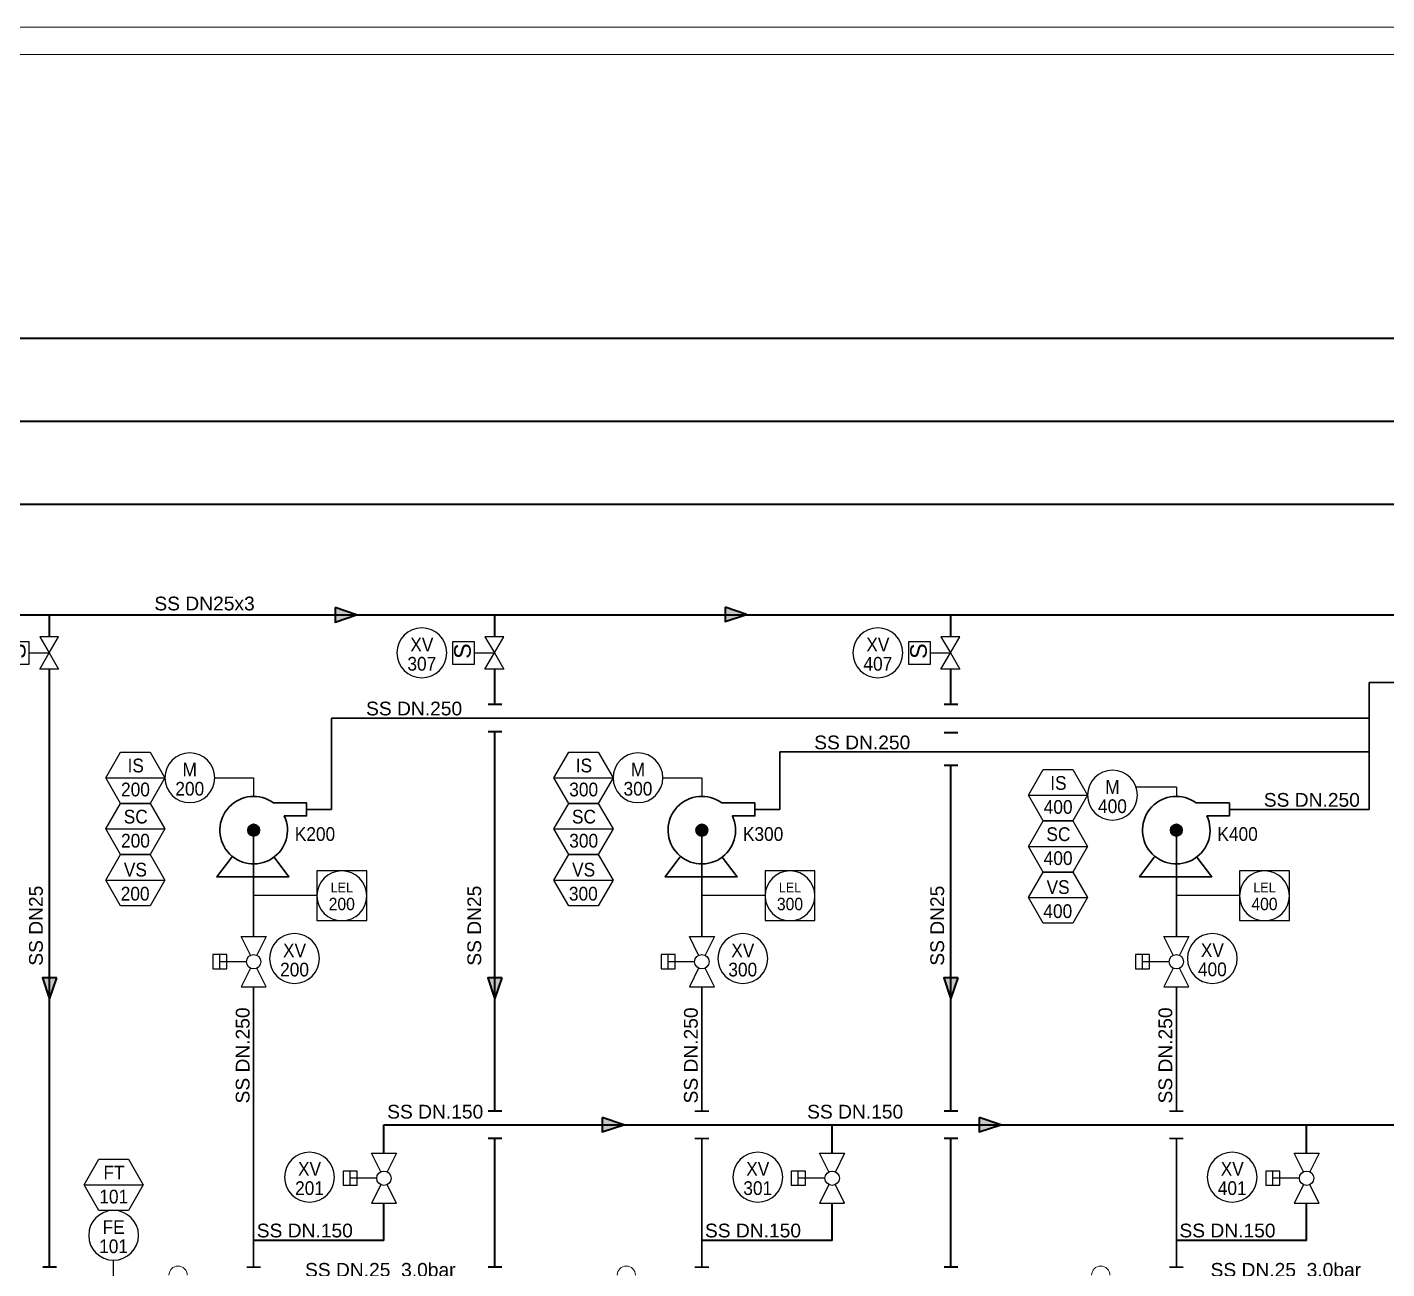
# Model space of a CAD drawing. Header units: millimetres. Extents: x 256 to 2599, y 626 to 1192.
# Drawn here: x 419.8 to 617.6, y 1010.9 to 1191.5 of the extents above; entities that cross this region are included whole.
import ezdxf
from ezdxf.enums import TextEntityAlignment as Align

# ---------------------------------------------------------------- set-up
doc = ezdxf.new("R2010")
doc.units = ezdxf.units.MM
for name, color, linetype, lineweight in [('-Aria', 7, 'Continuous', 30), ('-Testi', 7, 'Continuous', 35), ('Acqua di torre in', 170, 'Continuous', 35), ('Acqua refrigerata', 142, 'Continuous', 35), ('Apparecchiature', 7, 'Continuous', 30), ('LINEA - AZOTO', 151, 'Continuous', 35)]:
    doc.layers.add(name, color=color, linetype=linetype, lineweight=lineweight)
doc.layers.add('-Vapore', color=253, linetype='Continuous')
doc.layers.add('Tag', color=7, linetype='Continuous')
doc.styles.add('ARIAL_090', font='arial.ttf', dxfattribs={"width": 0.9})
doc.styles.get("Standard").update_dxf_attribs({"font": 'arial.ttf'})

# ---------------------------------------------------------------- blocks, each defined once
blk = doc.blocks.new('*U6')
at = {"color": 0, "linetype": 'ByBlock', "lineweight": -2}
for start, end in [(0, 180), (180, 0)]:
    blk.add_arc((0, 0), 5, start, end, dxfattribs=at)
at = {"color": 0, "linetype": 'ByBlock', "lineweight": -2, "width": 0.9}
for tag, p in [('#(TargetObject.Type)', (0, 1.65)), ('#(TargetObject.LoopNumber)', (0, -1.65))]:
    blk.add_attdef(tag, text='', height=2.5, dxfattribs=at).set_placement(p, align=Align.MIDDLE_CENTER)
blk = doc.blocks.new('*U5')
at = {"color": 0, "linetype": 'ByBlock', "lineweight": -2}
for start, end in [(0, 180), (180, 0)]:
    blk.add_arc((0, 0), 5, start, end, dxfattribs=at)
at = {"color": 0, "linetype": 'ByBlock', "lineweight": -2, "width": 0.9}
for tag, p in [('#(TargetObject.Type)', (0, 1.65)), ('#(TargetObject.LoopNumber)', (0, -1.65))]:
    blk.add_attdef(tag, text='', height=2.5, dxfattribs=at).set_placement(p, align=Align.MIDDLE_CENTER)
blk = doc.blocks.new('Tag_block')
at = {"color": 0, "linetype": 'ByBlock', "lineweight": -2}
blk.add_attdef('#(TargetObject.Tag)', text='', height=2.5, dxfattribs=at).set_placement((0, 0), align=Align.MIDDLE_CENTER)
blk = doc.blocks.new('Valve Label_block')
at = {"color": 0, "linetype": 'ByBlock', "lineweight": -2, "width": 0.9}
blk.add_attdef('#(TargetObject.Size)', text='', height=2.5, dxfattribs=at).set_placement((0, 4.7625), align=Align.BOTTOM_CENTER)
blk.add_attdef('#(TargetObject.Tag)', text='', height=2.5, dxfattribs=at).set_placement((0, -4.7625), align=Align.TOP_CENTER)
blk = doc.blocks.new('Solenoid valve')
blk.add_line((471.76, 702.65), (471.76, 700.34))
for points in [[(473.05, 702.65), (473.05, 705.23), (470.47, 705.23), (470.47, 702.65)], [(473.66, 699.24), (473.66, 701.44), (471.76, 700.34)]]:
    blk.add_lwpolyline(points, close=True)
blk.add_lwpolyline([(471.76, 700.34), (469.86, 699.24), (469.86, 701.44), (471.76, 700.34)])
at = {"layer": '-Testi', "insert": (471.08, 705.02), "char_height": 1.93, "width": 2.2547, "attachment_point": 1}
blk.add_mtext('S', dxfattribs=at)

msp = doc.modelspace()

# ---------------------------------------------------------------- hatches: boundary and pattern name
at = {"layer": 'Apparecchiature'}
h = msp.add_hatch(color=256, dxfattribs=at)
h.dxf.hatch_style = 1
h.paths.add_polyline_path([(453.61, 1074.7, 1), (451.89, 1074.7, 1)])
h = msp.add_hatch(color=256, dxfattribs=at)
h.dxf.hatch_style = 1
h.paths.add_polyline_path([(518.8, 1074.7, 1), (517.08, 1074.7, 1)])
h = msp.add_hatch(color=256, dxfattribs=at)
h.dxf.hatch_style = 1
h.paths.add_polyline_path([(587.81, 1074.7, 1), (586.09, 1074.7, 1)])
at = {"layer": 'LINEA - AZOTO'}
h = msp.add_hatch(color=256, dxfattribs=at)
h.dxf.hatch_style = 1
h.paths.add_polyline_path([(467.72, 1106.04), (464.59, 1107.08), (464.59, 1104.99), (467.72, 1106.04)])
h = msp.add_hatch(color=256, dxfattribs=at)
h.dxf.hatch_style = 1
h.paths.add_polyline_path([(524.45, 1106.09), (521.31, 1107.13), (521.31, 1105.05), (524.45, 1106.09)])
h = msp.add_hatch(color=256, dxfattribs=at)
h.dxf.hatch_style = 1
h.paths.add_polyline_path([(423.08, 1050.09), (424.13, 1053.22), (422.04, 1053.22), (423.08, 1050.09)])
h = msp.add_hatch(color=256, dxfattribs=at)
h.dxf.hatch_style = 1
h.paths.add_polyline_path([(487.84, 1050.09), (488.88, 1053.22), (486.79, 1053.22), (487.84, 1050.09)])
h = msp.add_hatch(color=256, dxfattribs=at)
h.dxf.hatch_style = 1
h.paths.add_polyline_path([(554.17, 1050.09), (555.22, 1053.22), (553.13, 1053.22), (554.17, 1050.09)])
h = msp.add_hatch(color=256, dxfattribs=at)
h.dxf.hatch_style = 1
h.paths.add_polyline_path([(506.58, 1031.83), (503.44, 1032.88), (503.44, 1030.79), (506.58, 1031.83)])
h = msp.add_hatch(color=256, dxfattribs=at)
h.dxf.hatch_style = 1
h.paths.add_polyline_path([(561.4, 1031.83), (558.26, 1032.88), (558.26, 1030.79), (561.4, 1031.83)])

# ---------------------------------------------------------------- linework, layer by layer
at = {"layer": '-Aria'}
for p, q in [((615, 1096.21), (932.95, 1096.21)), ((615, 1096.21), (615, 1077.72)), ((464.09, 1077.72), (464.09, 1091.01)), ((464.09, 1091.01), (615, 1091.01)), ((529.28, 1077.72), (529.28, 1086.08)), ((529.28, 1086.08), (615, 1086.08)), ((460.46, 1077.72), (464.09, 1077.72)), ((525.65, 1077.72), (529.28, 1077.72)), ((594.66, 1077.72), (615, 1077.72)), ((452.75, 1059.21), (452.75, 1074.7)), ((517.94, 1059.21), (517.94, 1074.7)), ((517.94, 1059.21), (517.94, 1074.7)), ((586.95, 1059.21), (586.95, 1074.7)), ((586.95, 1059.21), (586.95, 1074.7)), ((452.75, 1011.13), (452.75, 1051.92)), ((517.94, 1033.83), (517.94, 1051.92)), ((586.95, 1033.83), (586.95, 1051.92)), ((518.94, 1033.83), (516.94, 1033.83)), ((587.95, 1033.83), (585.95, 1033.83)), ((518.94, 1029.84), (516.94, 1029.84)), ((517.94, 1011.13), (517.94, 1029.84)), ((587.95, 1029.84), (585.95, 1029.84)), ((586.95, 1011.13), (586.95, 1029.84)), ((453.75, 1011.13), (451.75, 1011.13)), ((453.75, 1011.13), (451.75, 1011.13)), ((518.94, 1011.13), (516.94, 1011.13)), ((587.95, 1011.13), (585.95, 1011.13))]:
    msp.add_line(p, q, dxfattribs=at)
at = {"layer": '-Vapore', "lineweight": 20}
for centre in [(441.76, 1009.95), (506.95, 1009.95), (575.96, 1009.95)]:
    msp.add_arc(centre, 1.33, 0, 180, dxfattribs=at)
for p, q in [((447.83, 1054.54), (447.83, 1056.59)), ((513.02, 1054.54), (513.02, 1056.59)), ((582.03, 1054.54), (582.03, 1056.59)), ((451.7, 1055.56), (447.83, 1055.56)), ((516.89, 1055.56), (513.02, 1055.56)), ((585.9, 1055.56), (582.03, 1055.56)), ((466.78, 1023.03), (466.78, 1025.08)), ((531.97, 1023.03), (531.97, 1025.08)), ((600.98, 1023.03), (600.98, 1025.08)), ((470.65, 1024.06), (466.78, 1024.06)), ((535.84, 1024.06), (531.97, 1024.06)), ((604.85, 1024.06), (600.98, 1024.06))]:
    msp.add_line(p, q)
at = {"lineweight": 20}
for points in [[(256.47, 657.54), (256.47, 1191.54), (1097.47, 1191.54), (1097.47, 657.54)], [(271.09, 661.54), (271.09, 1187.54), (1093.47, 1187.54), (1093.47, 661.54)]]:
    msp.add_lwpolyline(points, close=True, dxfattribs=at)
for points in [[(452.28, 1056.5), (450.93, 1059.21), (454.57, 1059.21), (453.22, 1056.5)], [(517.47, 1056.5), (516.12, 1059.21), (519.76, 1059.21), (518.41, 1056.5)], [(586.48, 1056.5), (585.13, 1059.21), (588.77, 1059.21), (587.42, 1056.5)], [(452.28, 1054.63), (450.93, 1051.92), (454.57, 1051.92), (453.22, 1054.63)], [(517.47, 1054.63), (516.12, 1051.92), (519.76, 1051.92), (518.41, 1054.63)], [(586.48, 1054.63), (585.13, 1051.92), (588.77, 1051.92), (587.42, 1054.63)], [(471.23, 1024.99), (469.88, 1027.7), (473.52, 1027.7), (472.17, 1024.99)], [(536.42, 1024.99), (535.07, 1027.7), (538.71, 1027.7), (537.36, 1024.99)], [(605.43, 1024.99), (604.08, 1027.7), (607.72, 1027.7), (606.37, 1024.99)], [(471.23, 1023.12), (469.88, 1020.41), (473.52, 1020.41), (472.17, 1023.12)], [(536.42, 1023.12), (535.07, 1020.41), (538.71, 1020.41), (537.36, 1023.12)], [(605.43, 1023.12), (604.08, 1020.41), (607.72, 1020.41), (606.37, 1023.12)]]:
    msp.add_lwpolyline(points)
for points in [[(448.85, 1056.59), (446.81, 1056.59), (446.81, 1054.54), (448.85, 1054.54)], [(514.04, 1056.59), (512, 1056.59), (512, 1054.54), (514.04, 1054.54)], [(583.05, 1056.59), (581, 1056.59), (581, 1054.54), (583.05, 1054.54)], [(467.8, 1025.08), (465.76, 1025.08), (465.76, 1023.03), (467.8, 1023.03)], [(532.99, 1025.08), (530.95, 1025.08), (530.95, 1023.03), (532.99, 1023.03)], [(602, 1025.08), (599.95, 1025.08), (599.95, 1023.03), (602, 1023.03)]]:
    msp.add_lwpolyline(points, close=True)
for centre in [(452.75, 1055.56), (517.94, 1055.56), (586.95, 1055.56), (471.7, 1024.06), (536.89, 1024.06), (605.9, 1024.06)]:
    msp.add_circle(centre, 1.05)
at = {"layer": 'Acqua di torre in'}
msp.add_line((305.1, 1134.2), (769.55, 1134.2), dxfattribs=at)
at = {"layer": 'Acqua refrigerata'}
msp.add_line((305.1, 1146.28), (825.62, 1146.28), dxfattribs=at)
at = {"layer": 'Apparecchiature'}
for points in [[(455.65, 1078.67), (460.46, 1078.67), (460.46, 1076.77), (457.21, 1076.77, -7.870393)], [(520.83, 1078.67), (525.65, 1078.67), (525.65, 1076.77), (522.39, 1076.77, -7.870393)], [(589.84, 1078.67), (594.66, 1078.67), (594.66, 1076.77), (591.4, 1076.77, -7.870393)]]:
    msp.add_lwpolyline(points, format="xyb", close=True, dxfattribs=at)
for points in [[(455.72, 1070.79), (457.89, 1067.93), (447.39, 1067.93), (449.56, 1070.79)], [(520.91, 1070.79), (523.08, 1067.93), (512.58, 1067.93), (514.75, 1070.79)], [(589.92, 1070.79), (592.09, 1067.93), (581.59, 1067.93), (583.75, 1070.79)]]:
    msp.add_lwpolyline(points, dxfattribs=at)
for centre in [(452.75, 1074.7), (517.94, 1074.7), (586.95, 1074.7)]:
    msp.add_circle(centre, 0.858, dxfattribs=at)
at = {"layer": 'LINEA - AZOTO'}
for p, q in [((305.1, 1122.13), (930.96, 1122.13)), ((390.52, 1106.04), (554.17, 1106.04)), ((423.08, 1102.86), (423.08, 1106.04)), ((487.84, 1102.86), (487.84, 1106.04)), ((554.17, 1102.86), (554.17, 1106.04)), ((554.17, 1106.04), (658.82, 1106.04)), ((423.08, 1011.13), (423.08, 1098.1)), ((487.84, 1093.01), (487.84, 1098.1)), ((554.17, 1093.01), (554.17, 1098.1)), ((488.83, 1093.01), (486.84, 1093.01)), ((488.83, 1093.01), (486.84, 1093.01)), ((555.17, 1093.01), (553.17, 1093.01)), ((555.17, 1093.01), (553.17, 1093.01)), ((488.83, 1089.02), (486.84, 1089.02)), ((488.83, 1089.02), (486.84, 1089.02)), ((487.84, 1033.83), (487.84, 1089.02)), ((555.17, 1088.86), (553.17, 1088.86)), ((555.17, 1084.09), (553.17, 1084.09)), ((555.17, 1084.09), (553.17, 1084.09)), ((554.17, 1033.83), (554.17, 1084.09)), ((488.83, 1033.83), (486.84, 1033.83)), ((555.17, 1033.83), (553.17, 1033.83)), ((471.7, 1031.83), (658.82, 1031.83)), ((471.7, 1027.7), (471.7, 1031.83)), ((536.89, 1027.7), (536.89, 1031.83)), ((605.9, 1027.7), (605.9, 1031.83)), ((488.83, 1029.84), (486.84, 1029.84)), ((487.84, 1011.13), (487.84, 1029.84)), ((555.17, 1029.84), (553.17, 1029.84)), ((554.17, 1011.13), (554.17, 1029.84)), ((471.7, 1015.01), (471.7, 1020.41)), ((536.89, 1015.01), (536.89, 1020.41)), ((605.9, 1015.01), (605.9, 1020.41)), ((471.7, 1015.01), (452.75, 1015.01)), ((536.89, 1015.01), (517.94, 1015.01)), ((605.9, 1015.01), (586.95, 1015.01)), ((424.08, 1011.13), (422.08, 1011.13)), ((488.83, 1011.13), (486.84, 1011.13)), ((555.17, 1011.13), (553.17, 1011.13))]:
    msp.add_line(p, q, dxfattribs=at)
for points in [[(464.59, 1107.08), (464.59, 1104.99), (467.72, 1106.04)], [(521.31, 1107.13), (521.31, 1105.05), (524.45, 1106.09)], [(424.13, 1053.22), (422.04, 1053.22), (423.08, 1050.09)], [(488.88, 1053.22), (486.79, 1053.22), (487.84, 1050.09)], [(555.22, 1053.22), (553.13, 1053.22), (554.17, 1050.09)], [(503.44, 1032.88), (503.44, 1030.79), (506.58, 1031.83)], [(558.26, 1032.88), (558.26, 1030.79), (561.4, 1031.83)]]:
    msp.add_lwpolyline(points, close=True, dxfattribs=at)
at = {"layer": 'Tag'}
for p, q in [((431.24, 1082.33), (439.84, 1082.33)), ((447.08, 1082.33), (452.75, 1082.33)), ((452.75, 1082.33), (452.75, 1079.61)), ((496.42, 1082.33), (505.02, 1082.33)), ((512.27, 1082.33), (517.94, 1082.33)), ((517.94, 1082.33), (517.94, 1079.61)), ((565.43, 1079.79), (574.03, 1079.79)), ((586.95, 1080.97), (581.08, 1080.97)), ((586.95, 1080.97), (586.95, 1079.61)), ((431.24, 1074.88), (439.84, 1074.88)), ((496.42, 1074.88), (505.02, 1074.88)), ((565.43, 1072.34), (574.03, 1072.34)), ((431.24, 1067.43), (439.84, 1067.43)), ((496.42, 1067.43), (505.02, 1067.43)), ((565.43, 1064.89), (574.03, 1064.89)), ((428.08, 1023.1), (436.68, 1023.1)), ((432.38, 1009.14), (432.38, 1012.13))]:
    msp.add_line(p, q, dxfattribs=at)
at = {"layer": 'Tag', "ltscale": 0.2}
for p, q in [((452.75, 1065.25), (461.95, 1065.25)), ((517.94, 1065.25), (527.14, 1065.25)), ((586.95, 1065.25), (596.15, 1065.25))]:
    msp.add_line(p, q, dxfattribs=at)
at = {"layer": 'Tag'}
for points in [[(431.24, 1082.33), (433.39, 1086.05), (437.69, 1086.05), (439.84, 1082.33), (437.69, 1078.6), (433.39, 1078.6)], [(496.42, 1082.33), (498.57, 1086.05), (502.87, 1086.05), (505.02, 1082.33), (502.87, 1078.6), (498.57, 1078.6)], [(565.43, 1079.79), (567.58, 1083.51), (571.88, 1083.51), (574.03, 1079.79), (571.88, 1076.06), (567.58, 1076.06)], [(431.24, 1074.88), (433.39, 1078.6), (437.69, 1078.6), (439.84, 1074.88), (437.69, 1071.16), (433.39, 1071.16)], [(496.42, 1074.88), (498.57, 1078.6), (502.87, 1078.6), (505.02, 1074.88), (502.87, 1071.16), (498.57, 1071.16)], [(565.43, 1072.34), (567.58, 1076.06), (571.88, 1076.06), (574.03, 1072.34), (571.88, 1068.61), (567.58, 1068.61)], [(469.19, 1068.78), (461.95, 1068.78), (461.95, 1061.54), (469.19, 1061.54)], [(534.38, 1068.78), (527.14, 1068.78), (527.14, 1061.54), (534.38, 1061.54)], [(565.43, 1064.89), (567.58, 1068.61), (571.88, 1068.61), (574.03, 1064.89), (571.88, 1061.17), (567.58, 1061.17)], [(603.39, 1068.78), (596.15, 1068.78), (596.15, 1061.54), (603.39, 1061.54)], [(428.08, 1023.1), (430.23, 1026.83), (434.53, 1026.83), (436.68, 1023.1), (434.53, 1019.38), (430.23, 1019.38)]]:
    msp.add_lwpolyline(points, close=True, dxfattribs=at)
at = {"layer": 'Tag', "ltscale": 0.2}
for points in [[(431.24, 1067.43), (433.39, 1071.16), (437.69, 1071.16), (439.84, 1067.43), (437.69, 1063.71), (433.39, 1063.71)], [(496.42, 1067.43), (498.57, 1071.16), (502.87, 1071.16), (505.02, 1067.43), (502.87, 1063.71), (498.57, 1063.71)]]:
    msp.add_lwpolyline(points, close=True, dxfattribs=at)

# ---------------------------------------------------------------- block references
at = {"layer": 'Tag'}
ref = msp.add_blockref('*U5', (477.21, 1100.51), dxfattribs=dict(at, xscale=0.7246990090098623, yscale=0.7246990090098623, zscale=0.7246990090098623))
ref.add_attrib('#(TargetObject.Type)', 'XV', dxfattribs={"layer": '0', "color": 0, "linetype": 'ByBlock', "lineweight": -2, "ltscale": 2, "height": 2, "style": 'ARIAL_090', "width": 0.9}).set_placement((477.21, 1101.7), align=Align.MIDDLE)
ref.add_attrib('#(TargetObject.LoopNumber)', '307', dxfattribs={"layer": '0', "color": 0, "linetype": 'ByBlock', "lineweight": -2, "ltscale": 2, "height": 2, "style": 'ARIAL_090', "width": 0.9}).set_placement((475.11, 1097.31), align=Align.BOTTOM_LEFT)
ref = msp.add_blockref('*U5', (543.54, 1100.51), dxfattribs=dict(at, xscale=0.7246990090098623, yscale=0.7246990090098623, zscale=0.7246990090098623))
ref.add_attrib('#(TargetObject.Type)', 'XV', dxfattribs={"layer": '0', "color": 0, "linetype": 'ByBlock', "lineweight": -2, "ltscale": 2, "height": 2, "style": 'ARIAL_090', "width": 0.9}).set_placement((543.54, 1101.7), align=Align.MIDDLE)
ref.add_attrib('#(TargetObject.LoopNumber)', '407', dxfattribs={"layer": '0', "color": 0, "linetype": 'ByBlock', "lineweight": -2, "ltscale": 2, "height": 2, "style": 'ARIAL_090', "width": 0.9}).set_placement((541.44, 1097.31), align=Align.BOTTOM_LEFT)
at = {"layer": 'Tag', "xscale": 1.25, "yscale": 1.25, "zscale": 1.25, "rotation": 90}
for p in [(1298.43, 510.78), (1363.19, 510.78), (1429.52, 510.78)]:
    msp.add_blockref('Solenoid valve', p, dxfattribs=at)
at = {"layer": 'Tag'}
ref = msp.add_blockref('*U5', (443.46, 1082.33), dxfattribs=dict(at, xscale=0.7246990090098623, yscale=0.7246990090098623, zscale=0.7246990090098623))
ref.add_attrib('#(TargetObject.Type)', 'M', dxfattribs={"layer": '0', "color": 0, "linetype": 'ByBlock', "lineweight": -2, "ltscale": 2, "height": 2, "style": 'ARIAL_090', "width": 0.9}).set_placement((443.46, 1083.52), align=Align.MIDDLE)
ref.add_attrib('#(TargetObject.LoopNumber)', '200', dxfattribs={"layer": '0', "color": 0, "linetype": 'ByBlock', "lineweight": -2, "ltscale": 2, "height": 2, "style": 'ARIAL_090', "width": 0.9}).set_placement((441.36, 1079.13), align=Align.BOTTOM_LEFT)
ref = msp.add_blockref('*U5', (508.65, 1082.33), dxfattribs=dict(at, xscale=0.7246990090098623, yscale=0.7246990090098623, zscale=0.7246990090098623))
ref.add_attrib('#(TargetObject.Type)', 'M', dxfattribs={"layer": '0', "color": 0, "linetype": 'ByBlock', "lineweight": -2, "ltscale": 2, "height": 2, "style": 'ARIAL_090', "width": 0.9}).set_placement((508.65, 1083.52), align=Align.MIDDLE)
ref.add_attrib('#(TargetObject.LoopNumber)', '300', dxfattribs={"layer": '0', "color": 0, "linetype": 'ByBlock', "lineweight": -2, "ltscale": 2, "height": 2, "style": 'ARIAL_090', "width": 0.9}).set_placement((506.55, 1079.13), align=Align.BOTTOM_LEFT)
ref = msp.add_blockref('Valve Label_block', (435.6, 1085.99), dxfattribs=dict(at, xscale=0.1838663350828232, yscale=0.1838663350828232, zscale=0.1838663350828232))
ref.add_attrib('#(TargetObject.Tag)', 'IS', dxfattribs={"layer": '0', "color": 0, "linetype": 'ByBlock', "lineweight": -2, "ltscale": 2, "height": 2, "style": 'ARIAL_090', "width": 0.9}).set_placement((435.6, 1085.11), align=Align.TOP_CENTER)
ref = msp.add_blockref('Valve Label_block', (500.79, 1085.99), dxfattribs=dict(at, xscale=0.1838663350828232, yscale=0.1838663350828232, zscale=0.1838663350828232))
ref.add_attrib('#(TargetObject.Tag)', 'IS', dxfattribs={"layer": '0', "color": 0, "linetype": 'ByBlock', "lineweight": -2, "ltscale": 2, "height": 2, "style": 'ARIAL_090', "width": 0.9}).set_placement((500.79, 1085.11), align=Align.TOP_CENTER)
ref = msp.add_blockref('Valve Label_block', (569.8, 1083.45), dxfattribs=dict(at, xscale=0.1838663350828232, yscale=0.1838663350828232, zscale=0.1838663350828232))
ref.add_attrib('#(TargetObject.Tag)', 'IS', dxfattribs={"layer": '0', "color": 0, "linetype": 'ByBlock', "lineweight": -2, "ltscale": 2, "height": 2, "style": 'ARIAL_090', "width": 0.9}).set_placement((569.8, 1082.57), align=Align.TOP_CENTER)
ref = msp.add_blockref('*U5', (577.66, 1079.79), dxfattribs=dict(at, xscale=0.7246990090098623, yscale=0.7246990090098623, zscale=0.7246990090098623))
ref.add_attrib('#(TargetObject.Type)', 'M', dxfattribs={"layer": '0', "color": 0, "linetype": 'ByBlock', "lineweight": -2, "ltscale": 2, "height": 2, "style": 'ARIAL_090', "width": 0.9}).set_placement((577.66, 1080.98), align=Align.MIDDLE)
ref.add_attrib('#(TargetObject.LoopNumber)', '400', dxfattribs={"layer": '0', "color": 0, "linetype": 'ByBlock', "lineweight": -2, "ltscale": 2, "height": 2, "style": 'ARIAL_090', "width": 0.9}).set_placement((575.56, 1076.59), align=Align.BOTTOM_LEFT)
ref = msp.add_blockref('Valve Label_block', (435.56, 1082.27), dxfattribs=dict(at, xscale=0.1378997513121174, yscale=0.1378997513121174, zscale=0.1378997513121174))
ref.add_attrib('#(TargetObject.Tag)', '200', dxfattribs={"layer": '0', "color": 0, "linetype": 'ByBlock', "lineweight": -2, "ltscale": 2, "height": 2, "style": 'ARIAL_090', "width": 0.9}).set_placement((435.56, 1081.62), align=Align.TOP_CENTER)
ref = msp.add_blockref('Valve Label_block', (500.75, 1082.27), dxfattribs=dict(at, xscale=0.1378997513121174, yscale=0.1378997513121174, zscale=0.1378997513121174))
ref.add_attrib('#(TargetObject.Tag)', '300', dxfattribs={"layer": '0', "color": 0, "linetype": 'ByBlock', "lineweight": -2, "ltscale": 2, "height": 2, "style": 'ARIAL_090', "width": 0.9}).set_placement((500.75, 1081.62), align=Align.TOP_CENTER)
ref = msp.add_blockref('Valve Label_block', (569.76, 1079.73), dxfattribs=dict(at, xscale=0.1378997513121174, yscale=0.1378997513121174, zscale=0.1378997513121174))
ref.add_attrib('#(TargetObject.Tag)', '400', dxfattribs={"layer": '0', "color": 0, "linetype": 'ByBlock', "lineweight": -2, "ltscale": 2, "height": 2, "style": 'ARIAL_090', "width": 0.9}).set_placement((569.76, 1079.08), align=Align.TOP_CENTER)
ref = msp.add_blockref('Valve Label_block', (435.6, 1078.54), dxfattribs=dict(at, xscale=0.1838663350828232, yscale=0.1838663350828232, zscale=0.1838663350828232))
ref.add_attrib('#(TargetObject.Tag)', 'SC', dxfattribs={"layer": '0', "color": 0, "linetype": 'ByBlock', "lineweight": -2, "ltscale": 2, "height": 2, "style": 'ARIAL_090', "width": 0.9}).set_placement((435.6, 1077.67), align=Align.TOP_CENTER)
ref = msp.add_blockref('Valve Label_block', (500.79, 1078.54), dxfattribs=dict(at, xscale=0.1838663350828232, yscale=0.1838663350828232, zscale=0.1838663350828232))
ref.add_attrib('#(TargetObject.Tag)', 'SC', dxfattribs={"layer": '0', "color": 0, "linetype": 'ByBlock', "lineweight": -2, "ltscale": 2, "height": 2, "style": 'ARIAL_090', "width": 0.9}).set_placement((500.79, 1077.67), align=Align.TOP_CENTER)
ref = msp.add_blockref('Valve Label_block', (435.56, 1074.83), dxfattribs=dict(at, xscale=0.1378997513121174, yscale=0.1378997513121174, zscale=0.1378997513121174))
ref.add_attrib('#(TargetObject.Tag)', '200', dxfattribs={"layer": '0', "color": 0, "linetype": 'ByBlock', "lineweight": -2, "ltscale": 2, "height": 2, "style": 'ARIAL_090', "width": 0.9}).set_placement((435.56, 1074.17), align=Align.TOP_CENTER)
ref = msp.add_blockref('Tag_block', (461.67, 1075.14), dxfattribs=dict(at, xscale=0.02812457149191088, yscale=0.02812457149191088, zscale=0.02812457149191088))
ref.add_attrib('#(TargetObject.Tag)', 'K200', dxfattribs={"layer": '0', "color": 0, "linetype": 'ByBlock', "lineweight": -2, "ltscale": 2, "height": 2, "style": 'ARIAL_090', "width": 0.9}).set_placement((461.67, 1075.14), align=Align.TOP_CENTER)
ref = msp.add_blockref('Valve Label_block', (500.75, 1074.83), dxfattribs=dict(at, xscale=0.1378997513121174, yscale=0.1378997513121174, zscale=0.1378997513121174))
ref.add_attrib('#(TargetObject.Tag)', '300', dxfattribs={"layer": '0', "color": 0, "linetype": 'ByBlock', "lineweight": -2, "ltscale": 2, "height": 2, "style": 'ARIAL_090', "width": 0.9}).set_placement((500.75, 1074.17), align=Align.TOP_CENTER)
ref = msp.add_blockref('Tag_block', (526.85, 1075.14), dxfattribs=dict(at, xscale=0.02812457149191088, yscale=0.02812457149191088, zscale=0.02812457149191088))
ref.add_attrib('#(TargetObject.Tag)', 'K300', dxfattribs={"layer": '0', "color": 0, "linetype": 'ByBlock', "lineweight": -2, "ltscale": 2, "height": 2, "style": 'ARIAL_090', "width": 0.9}).set_placement((526.85, 1075.14), align=Align.TOP_CENTER)
ref = msp.add_blockref('Valve Label_block', (569.8, 1076), dxfattribs=dict(at, xscale=0.1838663350828232, yscale=0.1838663350828232, zscale=0.1838663350828232))
ref.add_attrib('#(TargetObject.Tag)', 'SC', dxfattribs={"layer": '0', "color": 0, "linetype": 'ByBlock', "lineweight": -2, "ltscale": 2, "height": 2, "style": 'ARIAL_090', "width": 0.9}).set_placement((569.8, 1075.12), align=Align.TOP_CENTER)
ref = msp.add_blockref('Tag_block', (595.86, 1075.14), dxfattribs=dict(at, xscale=0.02812457149191088, yscale=0.02812457149191088, zscale=0.02812457149191088))
ref.add_attrib('#(TargetObject.Tag)', 'K400', dxfattribs={"layer": '0', "color": 0, "linetype": 'ByBlock', "lineweight": -2, "ltscale": 2, "height": 2, "style": 'ARIAL_090', "width": 0.9}).set_placement((595.86, 1075.14), align=Align.TOP_CENTER)
at = {"layer": 'Tag', "ltscale": 0.2}
ref = msp.add_blockref('Valve Label_block', (435.55, 1070.84), dxfattribs=dict(at, xscale=0.1838663350828232, yscale=0.1838663350828232, zscale=0.1838663350828232))
ref.add_attrib('#(TargetObject.Tag)', 'VS', dxfattribs={"layer": '0', "color": 0, "linetype": 'ByBlock', "lineweight": -2, "ltscale": 2, "height": 2, "style": 'ARIAL_090', "width": 0.9}).set_placement((435.55, 1069.96), align=Align.TOP_CENTER)
ref = msp.add_blockref('Valve Label_block', (500.74, 1070.84), dxfattribs=dict(at, xscale=0.1838663350828232, yscale=0.1838663350828232, zscale=0.1838663350828232))
ref.add_attrib('#(TargetObject.Tag)', 'VS', dxfattribs={"layer": '0', "color": 0, "linetype": 'ByBlock', "lineweight": -2, "ltscale": 2, "height": 2, "style": 'ARIAL_090', "width": 0.9}).set_placement((500.74, 1069.96), align=Align.TOP_CENTER)
at = {"layer": 'Tag'}
ref = msp.add_blockref('Valve Label_block', (569.76, 1072.28), dxfattribs=dict(at, xscale=0.1378997513121174, yscale=0.1378997513121174, zscale=0.1378997513121174))
ref.add_attrib('#(TargetObject.Tag)', '400', dxfattribs={"layer": '0', "color": 0, "linetype": 'ByBlock', "lineweight": -2, "ltscale": 2, "height": 2, "style": 'ARIAL_090', "width": 0.9}).set_placement((569.76, 1071.63), align=Align.TOP_CENTER)
ref = msp.add_blockref('*U6', (465.57, 1065.16), dxfattribs=dict(at, xscale=0.7246999983226499, yscale=0.7246999983226499, zscale=0.7246999983226499))
ref.add_attrib('#(TargetObject.Type)', 'LEL', dxfattribs={"layer": '0', "color": 0, "linetype": 'ByBlock', "lineweight": -2, "ltscale": 2, "height": 1.449, "width": 0.9}).set_placement((465.57, 1066.36), align=Align.MIDDLE_CENTER)
ref.add_attrib('#(TargetObject.LoopNumber)', '200', dxfattribs={"layer": '0', "color": 0, "linetype": 'ByBlock', "lineweight": -2, "ltscale": 2, "height": 1.812, "width": 0.9}).set_placement((465.57, 1063.96), align=Align.MIDDLE_CENTER)
ref = msp.add_blockref('*U6', (530.76, 1065.16), dxfattribs=dict(at, xscale=0.7246999983226499, yscale=0.7246999983226499, zscale=0.7246999983226499))
ref.add_attrib('#(TargetObject.Type)', 'LEL', dxfattribs={"layer": '0', "color": 0, "linetype": 'ByBlock', "lineweight": -2, "ltscale": 2, "height": 1.449, "width": 0.9}).set_placement((530.76, 1066.36), align=Align.MIDDLE_CENTER)
ref.add_attrib('#(TargetObject.LoopNumber)', '300', dxfattribs={"layer": '0', "color": 0, "linetype": 'ByBlock', "lineweight": -2, "ltscale": 2, "height": 1.812, "width": 0.9}).set_placement((530.76, 1063.96), align=Align.MIDDLE_CENTER)
ref = msp.add_blockref('*U6', (599.77, 1065.16), dxfattribs=dict(at, xscale=0.7246999983226499, yscale=0.7246999983226499, zscale=0.7246999983226499))
ref.add_attrib('#(TargetObject.Type)', 'LEL', dxfattribs={"layer": '0', "color": 0, "linetype": 'ByBlock', "lineweight": -2, "ltscale": 2, "height": 1.449, "width": 0.9}).set_placement((599.77, 1066.36), align=Align.MIDDLE_CENTER)
ref.add_attrib('#(TargetObject.LoopNumber)', '400', dxfattribs={"layer": '0', "color": 0, "linetype": 'ByBlock', "lineweight": -2, "ltscale": 2, "height": 1.812, "width": 0.9}).set_placement((599.77, 1063.96), align=Align.MIDDLE_CENTER)
at = {"layer": 'Tag', "ltscale": 0.2}
ref = msp.add_blockref('Valve Label_block', (435.51, 1067.12), dxfattribs=dict(at, xscale=0.1378997513121174, yscale=0.1378997513121174, zscale=0.1378997513121174))
ref.add_attrib('#(TargetObject.Tag)', '200', dxfattribs={"layer": '0', "color": 0, "linetype": 'ByBlock', "lineweight": -2, "ltscale": 2, "height": 2, "style": 'ARIAL_090', "width": 0.9}).set_placement((435.51, 1066.46), align=Align.TOP_CENTER)
ref = msp.add_blockref('Valve Label_block', (500.7, 1067.12), dxfattribs=dict(at, xscale=0.1378997513121174, yscale=0.1378997513121174, zscale=0.1378997513121174))
ref.add_attrib('#(TargetObject.Tag)', '300', dxfattribs={"layer": '0', "color": 0, "linetype": 'ByBlock', "lineweight": -2, "ltscale": 2, "height": 2, "style": 'ARIAL_090', "width": 0.9}).set_placement((500.7, 1066.46), align=Align.TOP_CENTER)
at = {"layer": 'Tag'}
ref = msp.add_blockref('Valve Label_block', (569.75, 1068.29), dxfattribs=dict(at, xscale=0.1838663350828232, yscale=0.1838663350828232, zscale=0.1838663350828232))
ref.add_attrib('#(TargetObject.Tag)', 'VS', dxfattribs={"layer": '0', "color": 0, "linetype": 'ByBlock', "lineweight": -2, "ltscale": 2, "height": 2, "style": 'ARIAL_090', "width": 0.9}).set_placement((569.75, 1067.42), align=Align.TOP_CENTER)
at = {"layer": 'Tag', "ltscale": 0.2}
ref = msp.add_blockref('Valve Label_block', (569.71, 1064.58), dxfattribs=dict(at, xscale=0.1378997513121174, yscale=0.1378997513121174, zscale=0.1378997513121174))
ref.add_attrib('#(TargetObject.Tag)', '400', dxfattribs={"layer": '0', "color": 0, "linetype": 'ByBlock', "lineweight": -2, "ltscale": 2, "height": 2, "style": 'ARIAL_090', "width": 0.9}).set_placement((569.71, 1063.92), align=Align.TOP_CENTER)
at = {"layer": 'Tag'}
ref = msp.add_blockref('*U5', (458.7, 1056.02), dxfattribs=dict(at, xscale=0.7246990090098623, yscale=0.7246990090098623, zscale=0.7246990090098623))
ref.add_attrib('#(TargetObject.Type)', 'XV', dxfattribs={"layer": '0', "color": 0, "linetype": 'ByBlock', "lineweight": -2, "ltscale": 2, "height": 2, "style": 'ARIAL_090', "width": 0.9}).set_placement((458.7, 1057.21), align=Align.MIDDLE)
ref.add_attrib('#(TargetObject.LoopNumber)', '200', dxfattribs={"layer": '0', "color": 0, "linetype": 'ByBlock', "lineweight": -2, "ltscale": 2, "height": 2, "style": 'ARIAL_090', "width": 0.9}).set_placement((456.6, 1052.82), align=Align.BOTTOM_LEFT)
ref = msp.add_blockref('*U5', (523.89, 1056.02), dxfattribs=dict(at, xscale=0.7246990090098623, yscale=0.7246990090098623, zscale=0.7246990090098623))
ref.add_attrib('#(TargetObject.Type)', 'XV', dxfattribs={"layer": '0', "color": 0, "linetype": 'ByBlock', "lineweight": -2, "ltscale": 2, "height": 2, "style": 'ARIAL_090', "width": 0.9}).set_placement((523.89, 1057.21), align=Align.MIDDLE)
ref.add_attrib('#(TargetObject.LoopNumber)', '300', dxfattribs={"layer": '0', "color": 0, "linetype": 'ByBlock', "lineweight": -2, "ltscale": 2, "height": 2, "style": 'ARIAL_090', "width": 0.9}).set_placement((521.79, 1052.82), align=Align.BOTTOM_LEFT)
ref = msp.add_blockref('*U5', (592.19, 1056.04), dxfattribs=dict(at, xscale=0.7246990090098623, yscale=0.7246990090098623, zscale=0.7246990090098623))
ref.add_attrib('#(TargetObject.Type)', 'XV', dxfattribs={"layer": '0', "color": 0, "linetype": 'ByBlock', "lineweight": -2, "ltscale": 2, "height": 2, "style": 'ARIAL_090', "width": 0.9}).set_placement((592.19, 1057.24), align=Align.MIDDLE)
ref.add_attrib('#(TargetObject.LoopNumber)', '400', dxfattribs={"layer": '0', "color": 0, "linetype": 'ByBlock', "lineweight": -2, "ltscale": 2, "height": 2, "style": 'ARIAL_090', "width": 0.9}).set_placement((590.09, 1052.85), align=Align.BOTTOM_LEFT)
ref = msp.add_blockref('*U5', (460.88, 1024.22), dxfattribs=dict(at, xscale=0.7246990090098623, yscale=0.7246990090098623, zscale=0.7246990090098623))
ref.add_attrib('#(TargetObject.Type)', 'XV', dxfattribs={"layer": '0', "color": 0, "linetype": 'ByBlock', "lineweight": -2, "ltscale": 2, "height": 2, "style": 'ARIAL_090', "width": 0.9}).set_placement((460.88, 1025.42), align=Align.MIDDLE)
ref.add_attrib('#(TargetObject.LoopNumber)', '201', dxfattribs={"layer": '0', "color": 0, "linetype": 'ByBlock', "lineweight": -2, "ltscale": 2, "height": 2, "style": 'ARIAL_090', "width": 0.9}).set_placement((458.78, 1021.02), align=Align.BOTTOM_LEFT)
ref = msp.add_blockref('*U5', (526.07, 1024.22), dxfattribs=dict(at, xscale=0.7246990090098623, yscale=0.7246990090098623, zscale=0.7246990090098623))
ref.add_attrib('#(TargetObject.Type)', 'XV', dxfattribs={"layer": '0', "color": 0, "linetype": 'ByBlock', "lineweight": -2, "ltscale": 2, "height": 2, "style": 'ARIAL_090', "width": 0.9}).set_placement((526.07, 1025.42), align=Align.MIDDLE)
ref.add_attrib('#(TargetObject.LoopNumber)', '301', dxfattribs={"layer": '0', "color": 0, "linetype": 'ByBlock', "lineweight": -2, "ltscale": 2, "height": 2, "style": 'ARIAL_090', "width": 0.9}).set_placement((523.97, 1021.02), align=Align.BOTTOM_LEFT)
ref = msp.add_blockref('*U5', (595.08, 1024.22), dxfattribs=dict(at, xscale=0.7246990090098623, yscale=0.7246990090098623, zscale=0.7246990090098623))
ref.add_attrib('#(TargetObject.Type)', 'XV', dxfattribs={"layer": '0', "color": 0, "linetype": 'ByBlock', "lineweight": -2, "ltscale": 2, "height": 2, "style": 'ARIAL_090', "width": 0.9}).set_placement((595.08, 1025.42), align=Align.MIDDLE)
ref.add_attrib('#(TargetObject.LoopNumber)', '401', dxfattribs={"layer": '0', "color": 0, "linetype": 'ByBlock', "lineweight": -2, "ltscale": 2, "height": 2, "style": 'ARIAL_090', "width": 0.9}).set_placement((592.98, 1021.02), align=Align.BOTTOM_LEFT)
ref = msp.add_blockref('Valve Label_block', (432.44, 1026.76), dxfattribs=dict(at, xscale=0.1838663350828232, yscale=0.1838663350828232, zscale=0.1838663350828232))
ref.add_attrib('#(TargetObject.Tag)', 'FT', dxfattribs={"layer": '0', "color": 0, "linetype": 'ByBlock', "lineweight": -2, "ltscale": 2, "height": 2, "style": 'ARIAL_090', "width": 0.9}).set_placement((432.44, 1025.89), align=Align.TOP_CENTER)
ref = msp.add_blockref('Valve Label_block', (432.4, 1023.05), dxfattribs=dict(at, xscale=0.1378997513121174, yscale=0.1378997513121174, zscale=0.1378997513121174))
ref.add_attrib('#(TargetObject.Tag)', '101', dxfattribs={"layer": '0', "color": 0, "linetype": 'ByBlock', "lineweight": -2, "ltscale": 2, "height": 2, "style": 'ARIAL_090', "width": 0.9}).set_placement((432.4, 1022.39), align=Align.TOP_CENTER)
ref = msp.add_blockref('*U5', (432.38, 1015.75), dxfattribs=dict(at, xscale=0.7246990090098623, yscale=0.7246990090098623, zscale=0.7246990090098623))
ref.add_attrib('#(TargetObject.Type)', 'FE', dxfattribs={"layer": '0', "color": 0, "linetype": 'ByBlock', "lineweight": -2, "ltscale": 2, "height": 2, "style": 'ARIAL_090', "width": 0.9}).set_placement((432.38, 1016.95), align=Align.MIDDLE)
ref.add_attrib('#(TargetObject.LoopNumber)', '101', dxfattribs={"layer": '0', "color": 0, "linetype": 'ByBlock', "lineweight": -2, "ltscale": 2, "height": 2, "style": 'ARIAL_090', "width": 0.9}).set_placement((430.28, 1012.56), align=Align.BOTTOM_LEFT)

# ---------------------------------------------------------------- texts
at = {"layer": '-Testi', "char_height": 2, "attachment_point": 1}
for s, insert, width in [('SS DN25x3', (438.31, 1108.68), 19.5715), ('SS DN.250', (469.1, 1093.4), 14.6372), ('SS DN.250', (534.28, 1088.47), 14.6372), ('SS DN.250', (599.67, 1080.11), 14.6372), ('SS DN.150', (472.17, 1034.74), 19.5715), ('SS DN.150', (533.25, 1034.74), 19.5715), ('SS DN.150', (453.2, 1017.45), 19.5715), ('SS DN.150', (518.39, 1017.45), 19.5715), ('SS DN.150', (587.4, 1017.45), 19.5715), ('SS DN.25  3.0bar', (460.22, 1011.73), 26.3736), ('SS DN.25  3.0bar', (591.93, 1011.73), 26.3736)]:
    msp.add_mtext(s, dxfattribs=dict(at, insert=insert, width=width))
at = {"layer": '-Testi', "char_height": 2, "attachment_point": 1, "rotation": 90}
for s, insert, width in [('SS DN25', (420.08, 1054.98), 20.8405), ('SS DN25', (483.84, 1054.98), 20.8405), ('SS DN25', (551.17, 1054.98), 20.8405), ('SS DN.250', (450.15, 1034.94), 14.6372), ('SS DN.250', (515.34, 1034.94), 14.6372), ('SS DN.250', (584.35, 1034.94), 14.6372)]:
    msp.add_mtext(s, dxfattribs=dict(at, insert=insert, width=width))

doc.saveas('drawing.dxf')
